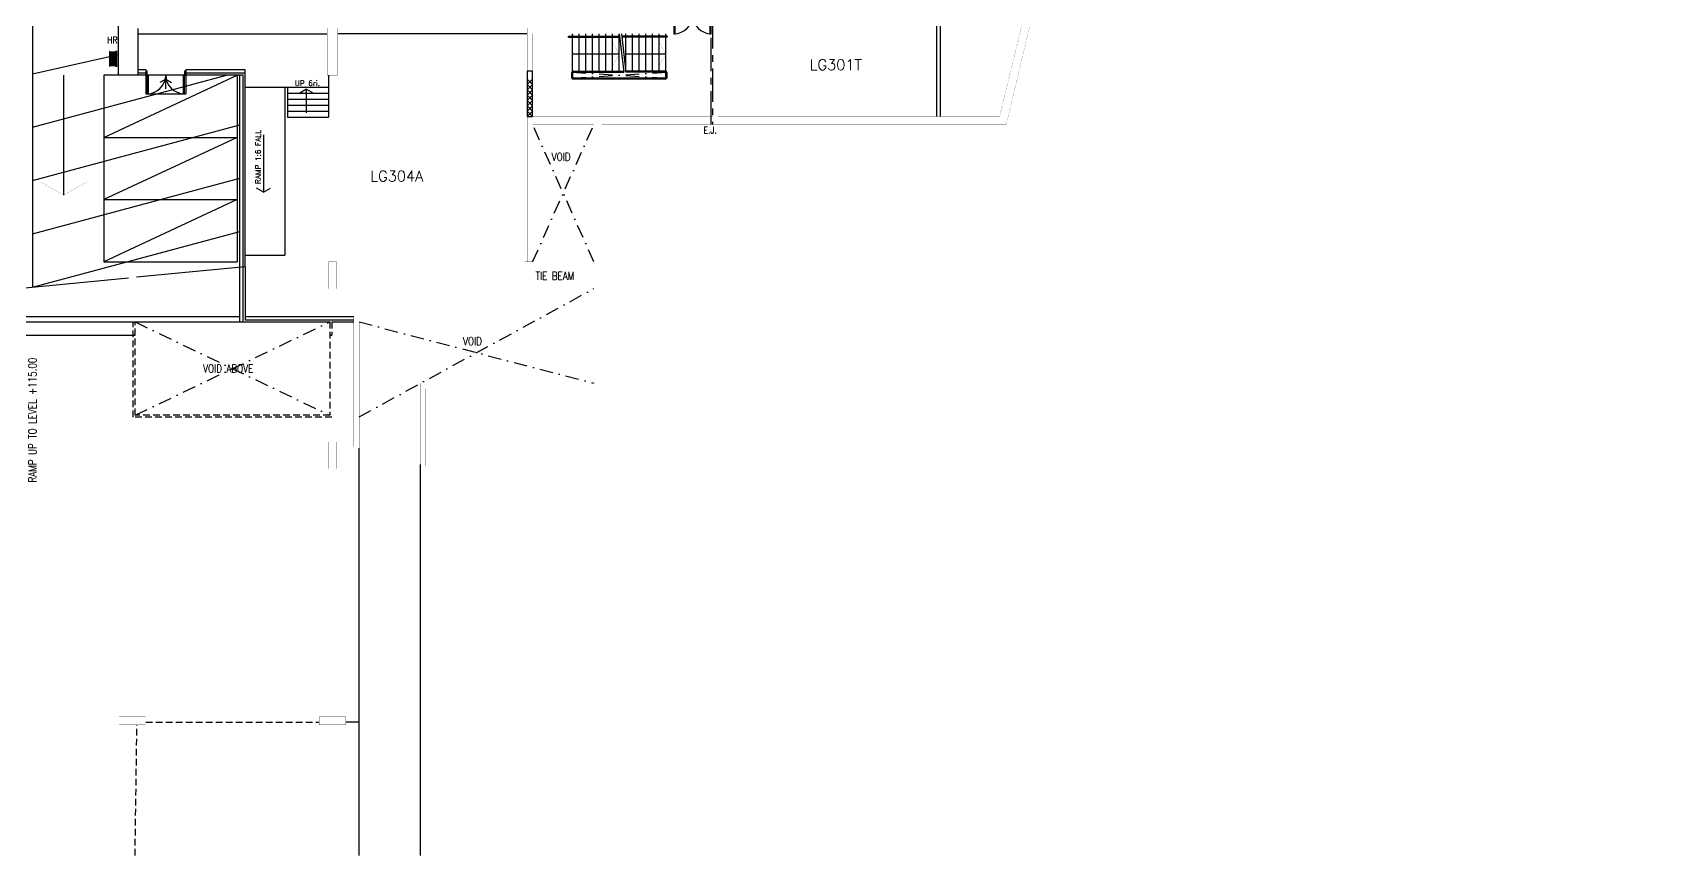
# Model space of a CAD drawing. Extents: x -163002 to 22103, y -103500 to 51643.
# Drawn here: x -102000 to -41300, y -103500 to -72649 of the extents above; entities that cross this region are included whole.
import ezdxf

# ---------------------------------------------------------------- set-up
doc = ezdxf.new("R2010")
doc.units = 0
doc.header["$LTSCALE"] = 1000
doc.header["$MEASUREMENT"] = 0
for name, pattern in [('s1113a$0$CENTER', [2, 1.25, -0.25, 0.25, -0.25]), ('s1113a$0$DASHDOT', [1, 0.5, -0.25, 0, -0.25]), ('s1113a$0$HIDDEN', [0.375, 0.25, -0.125])]:
    doc.linetypes.add(name, pattern=pattern)
doc.layers.get('0').update_dxf_attribs({"linetype": 'CONTINUOUS'})
for name, color, linetype in [('s1113a$0$20', 1, 'CONTINUOUS'), ('s1113a$0$22', 14, 'CONTINUOUS'), ('s1113a$0$23', 14, 'CONTINUOUS'), ('s1113a$0$25', 7, 'CONTINUOUS'), ('s1113a$0$30', 7, 'CONTINUOUS'), ('s1113a$0$48', 2, 'CONTINUOUS'), ('s1113a$0$5', 7, 'CONTINUOUS'), ('s1113a$0$56', 7, 'CONTINUOUS'), ('s1113a$0$6', 7, 'CONTINUOUS'), ('s1113a$0$7', 7, 'CONTINUOUS'), ('s1113a$0$9', 7, 'CONTINUOUS'), ('s1113a$0$bc-wall-half', 3, 'CONTINUOUS'), ('s1113a$0$ROOM-NO', 4, 'CONTINUOUS'), ('s4113a$0$9', 7, 'CONTINUOUS')]:
    doc.layers.add(name, color=color, linetype=linetype)
doc.styles.add('s1113a$0$STANDARD', font='SIMPLEX')

# ---------------------------------------------------------------- blocks, each defined once
blk = doc.blocks.new('s1113a$0$D1500B')
at = {"layer": 's1113a$0$30', "color": 11, "linetype": 'Continuous'}
for points in [[(0.05, 0.15), (0.1, 0.15), (0.1, 0.85), (0.05, 0.85)], [(1.4, 0.15), (1.45, 0.15), (1.45, 0.85), (1.4, 0.85)], [(0, 0), (0.05, 0), (0.05, 0.15), (0, 0.15)], [(1.45, 0), (1.5, 0), (1.5, 0.15), (1.45, 0.15)]]:
    blk.add_lwpolyline(points, close=True, dxfattribs=at)
for centre, start, end in [((0.05, 0.15), 0, 90), ((1.450002, 0.15), 90, 180)]:
    blk.add_arc(centre, 0.700001, start, end, dxfattribs=at)
blk = doc.blocks.new('s1113a$0$HR')
at = {"layer": 's1113a$0$56', "color": 1, "linetype": 'Continuous'}
for p, q in [((-0.3, 0), (0.3, 0)), ((0.249, -0.0595), (-0.2491, -0.0671)), ((0.249, -0.0863), (-0.2491, -0.0939)), ((0.249, -0.1131), (-0.2491, -0.1207)), ((0.249, -0.1399), (-0.2491, -0.1475)), ((0.249, -0.1667), (-0.2491, -0.1743)), ((-0.2491, -0.201), (0.249, -0.1934)), ((0.249, -0.2202), (-0.2491, -0.2278)), ((0.249, -0.247), (-0.2491, -0.2546))]:
    blk.add_line(p, q, dxfattribs=at)
for points in [[(-0.275, -0.0575), (-0.275, -0.045), (0.275, -0.045), (0.275, -0.0575)], [(0.275, -0.2575), (0.275, -0.27), (-0.275, -0.27), (-0.275, -0.2575)], [(0.02, -0.0001), (0.02, -0.045), (-0.03, -0.045), (-0.03, -0.0001)]]:
    blk.add_lwpolyline(points, close=True, dxfattribs=at)
for centre, start, end in [((-0.2491, -0.08055), 89.999978, 269.999972), ((-0.2491, -0.107336), 89.999978, 269.999972), ((-0.2491, -0.134122), 89.999978, 269.999972), ((-0.2491, -0.160907), 89.999978, 269.999972), ((-0.2491, -0.187693), 89.999978, 269.999972), ((-0.2491, -0.214479), 89.999978, 269.999972), ((-0.2491, -0.241265), 89.999978, 269.999972), ((0.249, -0.07295), 270.000025, 90.000019), ((0.249, -0.099736), 270.000025, 90.000019), ((0.249, -0.126522), 270.000025, 90.000019), ((0.249, -0.153307), 270.000025, 90.000019), ((0.249, -0.180093), 270.000025, 90.000019), ((0.249, -0.206879), 270.000025, 90.000019), ((0.249, -0.233665), 270.000025, 90.000019)]:
    blk.add_arc(centre, 0.013393, start, end, dxfattribs=at)
blk = doc.blocks.new('s1113a')
at = {"layer": 's1113a$0$20'}
for p, q in [((-97749.9, -74249.9), (-97749.9, -74949.8986)), ((-96999.9015, -74405.81687), (-97216.40785, -74530.81687)), ((-96999.9015, -74765.03003), (-96999.9015, -74405.81687)), ((-96999.9015, -74405.81687), (-96783.39515, -74530.81687)), ((-96249.903, -74249.9), (-96249.903, -74949.8986)), ((-90899.9, -74249.9), (-90899.9, -75824.9)), ((-97749.9, -74949.8986), (-96249.903, -74949.8986)), ((-94024.9, -74699.9), (-90899.9, -74699.9)), ((-92537.4, -74699.9), (-92537.4, -80999.9)), ((-92437.4, -74699.9), (-92437.4, -75824.9)), ((-92437.4, -74924.9), (-90899.9, -74924.9)), ((-92437.4, -75149.9), (-90899.9, -75149.9)), ((-91719.34251, -74780.45096), (-91979.15013, -74930.45096)), ((-91719.34251, -75664.5874), (-91719.34251, -74780.45096)), ((-91719.34251, -74780.45096), (-91459.53489, -74930.45096)), ((-92437.4, -75374.9), (-90899.9, -75374.9)), ((-92437.4, -75599.9), (-90899.9, -75599.9)), ((-92437.4, -75824.9), (-90899.9, -75824.9)), ((-93337.35011, -76488.78239), (-93337.35011, -78637.68351)), ((-93337.35011, -78637.68351), (-93597.15773, -78487.68351)), ((-93337.35011, -78637.68351), (-93077.54249, -78487.68351)), ((-94024.9, -80999.9), (-92537.4, -80999.9))]:
    blk.add_line(p, q, dxfattribs=at)
at = {"layer": 's1113a$0$20', "color": 14, "linetype": 'Continuous', "const_width": 5}
for points in [[(-76499.8, -75799.9), (-76499.8, -69099.9), (-76299.8, -69099.9), (-76299.8, -75799.9)], [(-83249.5, -76099.8), (-83249.5, -81249.9), (-83449.9, -81249.9), (-83449.9, -75799.9), (-83249.5, -75799.9)], [(-83449.5, -82249.9), (-83449.5, -83299.9), (-89949.9, -83299.9), (-89949.9, -88173.2)], [(-89749.9, -88226.8), (-89749.9, -83499.9), (-83249.3, -83499.9), (-83249.5, -82249.9)], [(-80949.9, -85799.9), (-87449.9, -85799.9), (-87449.9, -88843.2)], [(-87249.9, -88896.8), (-87249.9, -85999.9), (-80949.9, -85999.9)]]:
    blk.add_lwpolyline(points, dxfattribs=at)
blk.add_lwpolyline([(-83250, -74099.9), (-83250.1, -72699.9), (-78199.9, -72699.9), (-78199.9, -72499.9), (-83450.1, -72499.9), (-83449.9, -74099.9)], close=True, dxfattribs=at)
at = {"layer": 's1113a$0$20', "color": 14, "linetype": 'Continuous'}
blk.add_lwpolyline([(-83449.9, -75799.9), (-83250, -75799.9), (-83250, -74099.9), (-83449.9, -74099.9)], close=True, dxfattribs=at)
at = {"layer": 's1113a$0$22', "color": 14, "linetype": 'Continuous'}
for points in [[(-83250, -75799.9), (-83450, -75599.9), (-83250, -75399.9), (-83450, -75199.9), (-83250, -74999.9), (-83450, -74799.9), (-83250, -74599.9), (-83450, -74399.9)], [(-83450, -75799.9), (-83250, -75599.9), (-83450, -75399.9), (-83250, -75199.9), (-83450, -74999.9), (-83250, -74799.9), (-83450, -74599.9), (-83250, -74399.9)]]:
    blk.add_lwpolyline(points, dxfattribs=at)
at = {"layer": 's1113a$0$23', "color": 14, "linetype": 'Continuous'}
for p, q in [((-98049.9, -72699.9), (-90949.9, -72699.9)), ((-83450.1, -72699.9), (-90549.9, -72699.9)), ((-97749.9, -74049.9), (-98049.9, -74049.9)), ((-94024.9, -74049.9), (-96249.903, -74049.9)), ((-94024.9, -81430.6), (-94024.9, -74049.9)), ((-94024.9, -74174.9), (-96249.903, -74174.9)), ((-94099.9, -74249.9), (-96249.903, -74249.9)), ((-94224.9, -83499.9), (-94224.9, -74249.9)), ((-94099.9, -83499.9), (-94099.9, -74249.9)), ((-120549.9, -83299.9), (-94224.9, -83299.9)), ((-120549.9, -83499.9), (-90849.9, -83499.9)), ((-94024.9, -83299.9), (-89949.9, -83299.9)), ((-94024.9, -83424.9), (-89949.9, -83424.9)), ((-90774.9, -83499.9), (-89949.9, -83499.9)), ((-120549.9, -83999.9), (-98149.9, -83999.9)), ((-90849.9, -83999.9), (-90774.9, -83999.9))]:
    blk.add_line(p, q, dxfattribs=at)
at = {"layer": 's1113a$0$23'}
blk.add_line((-96249.903, -74049.9), (-96249.903, -74249.9), dxfattribs=at)
at = {"layer": 's1113a$0$23', "color": 14, "linetype": 's1113a$0$DASHDOT'}
for p, q in [((-81749.9, -74359.9), (-78249.9, -74139.9)), ((-81749.9, -74139.9), (-78249.9, -74359.9)), ((-83249.5, -81249.9), (-80950.1, -76099.8)), ((-80950.1, -81249.9), (-83249.5, -76099.8)), ((-89749.9, -87056), (-80949.5, -82249.9)), ((-98149.9, -86999.4), (-90849.9, -83499.9)), ((-98149.9, -83499.9), (-90849.9, -86999.4)), ((-89749.9, -83499.9), (-80949.9, -85799.9))]:
    blk.add_line(p, q, dxfattribs=at)
at = {"layer": 's1113a$0$23', "color": 14}
for p, q in [((-94024.9, -81430.6), (-94024.9, -83424.9)), ((-89749.9, -103499.9), (-89749.9, -88226.8)), ((-87449.9, -103499.9), (-87449.9, -88843.2)), ((-89749.9, -98499.9), (-90250.3, -98499.9))]:
    blk.add_line(p, q, dxfattribs=at)
at = {"layer": 's1113a$0$23', "color": 14, "linetype": 's1113a$0$HIDDEN'}
for p, q in [((-98150.2, -103499.8), (-98079.7, -98599.9)), ((-97750.3, -98499.9), (-91250.3, -98499.9))]:
    blk.add_line(p, q, dxfattribs=at)
at = {"layer": 's1113a$0$23', "color": 14, "linetype": 'Continuous'}
for points in [[(-98449.9, -74249.9), (-98774.9, -74249.9), (-98774.9, -62499.9), (-98574.9, -62499.9)], [(-97749.9, -74174.9), (-98049.9, -74174.9)], [(-97749.9, -74249.9), (-98049.9, -74249.9)]]:
    blk.add_lwpolyline(points, dxfattribs=at)
at = {"layer": 's1113a$0$23', "color": 14, "linetype": 's1113a$0$HIDDEN'}
for points in [[(-90774.9, -87074.4), (-98224.9, -87074.4), (-98224.9, -83499.9)], [(-90849.9, -83499.9), (-90849.9, -86999.4), (-98149.9, -86999.4), (-98149.9, -83499.9)], [(-90774.9, -83499.9), (-90774.9, -83999.9)]]:
    blk.add_lwpolyline(points, dxfattribs=at)
at = {"layer": 's1113a$0$25', "color": 10, "linetype": 'Continuous'}
for p, q in [((-102000.1, -62499.9), (-101999.6, -82199.8)), ((-81900.1, -72789.9), (-79990.9, -72789.9)), ((-81900.1, -72829.9), (-81900.1, -72789.9)), ((-81900.1, -72829.9), (-79985.8, -72829.9)), ((-81750.7, -72791.1), (-81750.7, -72701.1)), ((-81749.9, -74099.9), (-81749.9, -72829.9)), ((-81500.7, -72791.1), (-81500.7, -72701.1)), ((-81500.7, -72831.1), (-81499.9, -72831.1)), ((-81499.9, -74099.9), (-81499.9, -72829.9)), ((-81250.7, -72791.1), (-81250.7, -72701.1)), ((-81249.9, -74099.9), (-81249.9, -72829.9)), ((-81000.7, -72791.1), (-81000.7, -72701.1)), ((-80999.9, -74099.9), (-80999.9, -72829.9)), ((-80750.7, -72791.1), (-80750.7, -72701.1)), ((-80749.9, -74099.9), (-80749.9, -72829.9)), ((-80500.7, -72791.1), (-80500.7, -72701.1)), ((-80499.9, -74099.9), (-80499.9, -72829.9)), ((-80250.7, -72791.1), (-80250.7, -72701.1)), ((-80249.9, -74099.9), (-80249.9, -72829.9)), ((-80002.6, -72698.7), (-79991.9, -72789.9)), ((-80000.7, -72791.1), (-80000.7, -72701.1)), ((-79999.9, -74099.9), (-79999.9, -72829.9)), ((-79991.9, -72789.9), (-79833.6, -74139.9)), ((-79916.2, -72699.9), (-79747.3, -74139.9)), ((-78199.9, -72789.9), (-79901, -72789.9)), ((-78199.9, -72829.9), (-79901, -72829.9)), ((-79749.9, -72789.9), (-79749.9, -72699.9)), ((-79749.9, -74099.9), (-79749.9, -72829.9)), ((-79499.9, -72789.9), (-79499.9, -72699.9)), ((-79499.9, -74099.9), (-79499.9, -72829.9)), ((-79249.9, -72789.9), (-79249.9, -72699.9)), ((-79249.9, -74099.9), (-79249.9, -72829.9)), ((-78999.9, -72789.9), (-78999.9, -72699.9)), ((-78999.9, -74099.9), (-78999.9, -72829.9)), ((-78749.9, -72789.9), (-78749.9, -72699.9)), ((-78749.9, -74099.9), (-78749.9, -72829.9)), ((-78499.9, -72789.9), (-78499.9, -72699.9)), ((-78499.9, -74099.9), (-78499.9, -72829.9)), ((-78249.9, -72789.9), (-78249.9, -72699.9)), ((-78249.9, -74099.9), (-78249.9, -72829.9)), ((-78199.9, -72789.9), (-78199.9, -72829.9)), ((-101999.6, -74199.8), (-98774.9, -73483.2)), ((-79999.8, -73465), (-81749.9, -73464.7)), ((-78249.8, -73464.8), (-79749.9, -73464.6)), ((-101999.6, -76199.8), (-94722.4, -74249.9)), ((-100824.9, -78749.9), (-100824.9, -74249.9)), ((-81789.9, -74164.9), (-81789.9, -74334.9)), ((-81749.9, -74164.9), (-81749.9, -74334.9)), ((-81724.9, -74099.9), (-79838.3, -74099.9)), ((-81724.9, -74139.9), (-79833.6, -74139.9)), ((-78274.9, -74359.9), (-81724.9, -74359.9)), ((-78274.9, -74399.9), (-81724.9, -74399.9)), ((-78274.9, -74099.9), (-79752, -74099.9)), ((-78274.9, -74139.9), (-79747.3, -74139.9)), ((-78249.9, -74334.9), (-78249.9, -74164.9)), ((-78209.9, -74334.9), (-78209.9, -74164.9)), ((-101999.6, -78199.8), (-94224.9, -76116.6)), ((-101999.6, -80199.8), (-94224.9, -78116.6)), ((-101999.6, -82199.8), (-94224.9, -80116.6)), ((-109974.9, -82969.2), (-98399.9, -81852.6)), ((-94024.9, -81430.6), (-98099.9, -81823.7))]:
    blk.add_line(p, q, dxfattribs=at)
at = {"layer": 's1113a$0$25', "color": 10, "linetype": 'Continuous', "const_width": 5}
for points in [[(-79999.8, -73465), (-80249.8, -73032)], [(-78249.8, -73465), (-78499.8, -73032)], [(-79999.8, -73465), (-80249.8, -73898)], [(-78249.8, -73465), (-78499.8, -73898)], [(-101690.9, -78249.9), (-100824.9, -78749.9), (-99958.9, -78249.9)]]:
    blk.add_lwpolyline(points, dxfattribs=at)
at = {"layer": 's1113a$0$25', "color": 10, "linetype": 'Continuous'}
for centre, radius, start, end in [((-81724.9, -74164.9), 65, 90, 180), ((-81724.9, -74334.9), 65, 180, 270), ((-81724.9, -74164.9), 25, 90, 180), ((-81724.9, -74334.9), 25, 180, 270), ((-78274.9, -74164.9), 65, 0, 90), ((-78274.9, -74164.9), 25, 0, 90), ((-78274.9, -74334.9), 25, 270, 0), ((-78274.9, -74334.9), 65, 270, 0)]:
    blk.add_arc(centre, radius, start, end, dxfattribs=at)
for p in [(-81749.9, -72749.9), (-81500.7, -72831.1)]:
    blk.add_point(p, dxfattribs=at)
at = {"layer": 's1113a$0$5', "color": 1, "linetype": 'Continuous'}
for p, q in [((-94324.9, -74249.9), (-99324.9, -74249.9)), ((-99324.9, -74249.9), (-99324.9, -81249.9)), ((-99324.9, -76583.2), (-94324.9, -74249.9)), ((-94324.9, -74249.9), (-94324.9, -81249.9)), ((-99324.9, -76583.2), (-94324.9, -76583.2)), ((-94324.9, -76583.2), (-99324.9, -78916.5)), ((-99324.9, -78916.5), (-94324.9, -78916.5)), ((-94324.9, -78916.5), (-99324.9, -81249.9)), ((-99324.9, -81249.9), (-94324.9, -81249.9))]:
    blk.add_line(p, q, dxfattribs=at)
at = {"layer": 's1113a$0$6', "color": 14, "linetype": 'Continuous'}
for p, q in [((-98049.9, -72499.9), (-98049.9, -74249.9)), ((-97749.9, -74049.9), (-97749.9, -74249.9))]:
    blk.add_line(p, q, dxfattribs=at)
at = {"layer": 's1113a$0$6', "color": 14, "linetype": 'Continuous', "const_width": 5}
for points in [[(-98449.9, -74249.9), (-98449.9, -72499.9)], [(-90949.9, -74249.9), (-90949.9, -72499.9)], [(-90549.9, -72499.9), (-90549.9, -74249.9)], [(-98049.9, -74249.9), (-98449.9, -74249.9)], [(-90549.9, -74249.9), (-90949.9, -74249.9)], [(-98399.9, -81249.9), (-98399.9, -82249.9)], [(-98399.9, -81249.9), (-98312.4, -81249.9)], [(-98099.9, -81249.9), (-98187.4, -81249.9)], [(-98099.9, -82249.9), (-98099.9, -81249.9)], [(-83449.6, -81249.9), (-83549.5, -81249.9)], [(-83549.5, -81249.9), (-83549.5, -82249.9)], [(-98399.9, -82249.9), (-98099.9, -82249.9)], [(-83549.5, -82249.9), (-83449.5, -82249.9)]]:
    blk.add_lwpolyline(points, dxfattribs=at)
for points in [[(-90899.9, -82249.9), (-90599.9, -82249.9), (-90599.9, -81249.9), (-90899.9, -81249.9)], [(-98399.9, -88999), (-98099.9, -88999), (-98099.9, -87999), (-98399.9, -87999)], [(-90899.9, -88999), (-90599.9, -88999), (-90599.9, -87999), (-90899.9, -87999)], [(-98750.3, -98299.9), (-97750.3, -98299.9), (-97750.3, -98599.9), (-98750.3, -98599.9)], [(-91250.3, -98299.9), (-90250.3, -98299.9), (-90250.3, -98599.9), (-91250.3, -98599.9)]]:
    blk.add_lwpolyline(points, close=True, dxfattribs=at)
at = {"layer": 's1113a$0$7', "color": 4, "linetype": 's1113a$0$CENTER'}
for points in [[(-76249.6, -32299.9), (-76249.6, -32549.9), (-78117.8, -32538.8), (-78156.8, -71999.9), (-76499.8, -71999.9), (-76499.8, -76099.9)], [(-76549.8, -76099.9), (-76549.8, -72049.9), (-78199.9, -72049.9), (-78199.9, -52149.8)]]:
    blk.add_lwpolyline(points, dxfattribs=at)
at = {"layer": 's1113a$0$9', "color": 14, "linetype": 'Continuous', "const_width": 5}
for points in [[(-76499.8, -75799.9), (-83249.5, -75799.9)], [(-76299.8, -75799.9), (-67521, -75799.9)], [(-80949.9, -85799.9), (-80950.1, -76099.8), (-83249.5, -76099.8)], [(-67576.7, -76099.9), (-80649.9, -76099.9), (-80649.9, -89299.9)], [(-80949.9, -85999.9), (-80949.9, -89299.9)]]:
    blk.add_lwpolyline(points, dxfattribs=at)
at = {"layer": 's1113a$0$bc-wall-half', "color": 3}
blk.add_lwpolyline([(-67952.3, -75799.897), (-67952.3, -71299.07713), (-68102.3, -71299.07713), (-68102.3, -75799.9)], dxfattribs=at)
at = {"xscale": 999.9979999999999, "zscale": 1000}
for name, p, yscale, rotation in [('s1113a$0$D1500B', (-76499.9, -71849.9), 999.9979999999999, 180), ('s1113a$0$HR', (-98838.07083, -73641.31205), -999.9979999999999, 90), ('s1113a$0$D1500B', (-96249.903, -74099.9003), 999.9979999999999, 180)]:
    blk.add_blockref(name, p, dxfattribs=dict(at, yscale=yscale, rotation=rotation))
at = {"layer": 's1113a$0$20', "style": 's1113a$0$STANDARD'}
blk.add_text('UP 6ri.', height=200, dxfattribs=at).set_placement((-92162.12208, -74654.57391))
blk.add_text('RAMP 1:6 FALL', height=200, rotation=90, dxfattribs=at).set_placement((-93440.80328, -78328.98502))
at = {"layer": 's1113a$0$48', "color": 15, "linetype": 'Continuous', "style": 's1113a$0$STANDARD', "width": 0.8}
for s, p in [('VOID', (-82531.7, -77463.3)), ('TIE BEAM', (-83136.7, -81924.9)), ('VOID', (-85856.4, -84370)), ('VOID ABOVE', (-95600.7, -85399.6))]:
    blk.add_text(s, height=300, dxfattribs=at).set_placement(p)
blk.add_text('RAMP UP TO LEVEL +115.00', height=300, rotation=90, dxfattribs=at).set_placement((-101849.6, -89517.4))
at = {"layer": 's1113a$0$56', "color": 1, "linetype": 'Continuous', "style": 's1113a$0$STANDARD', "width": 0.84}
blk.add_text('HR', height=250, dxfattribs=at).set_placement((-99190, -73063.7))
at = {"layer": 's1113a$0$7', "color": 4, "linetype": 's1113a$0$CENTER', "style": 's1113a$0$STANDARD', "width": 0.84}
blk.add_text('E.J.', height=250, dxfattribs=at).set_placement((-76840.1, -76441.4))
at = {"layer": 's1113a$0$ROOM-NO', "style": 's1113a$0$STANDARD'}
for s, p in [('LG301T', (-72860.52995, -74059.95796)), ('LG304A', (-89330.94628, -78236.15856))]:
    blk.add_text(s, height=400, dxfattribs=at).set_placement(p)
blk = doc.blocks.new('s4113a')
at = {"layer": 's4113a$0$9', "color": 12, "linetype": 'Continuous', "const_width": 5}
for points in [[(-28296, -27818, 0.240383), (-65739, -75800, 0.240383)], [(-39289, -34655, 0.190585), (-65491, -76100, 0.190585)]]:
    blk.add_lwpolyline(points, format="xyb", dxfattribs=at)
for points in [[(-67521, -75800), (-65739, -75800)], [(-67577, -76100), (-65491, -76100)]]:
    blk.add_lwpolyline(points, dxfattribs=at)

msp = doc.modelspace()

# ---------------------------------------------------------------- block references
for name in ['s1113a', 's4113a']:
    msp.add_blockref(name, (0, 0))

doc.saveas('drawing.dxf')
